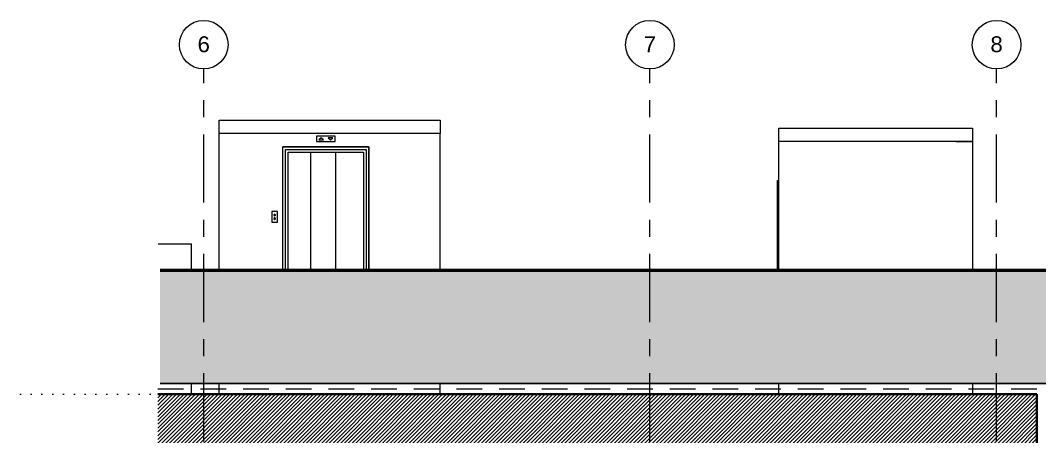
# Model space of a CAD drawing. Header units: centimetres. Extents: x -9500 to 10637, y -7231 to 13725.
# Drawn here: x 4081 to 5977, y 12951 to 13725 of the extents above; entities that cross this region are included whole.
import ezdxf

# ---------------------------------------------------------------- set-up
doc = ezdxf.new("R2010")
doc.units = ezdxf.units.CM
doc.header["$LTSCALE"] = 200
for name, pattern in [('Dot 1mm', [0.1, 0, -0.1]), ('Grid Line 1_4_', [1.11125, 0.635, -0.15875, 0.15875, -0.15875]), ('Overhead', [0.396875, 0.238125, -0.15875])]:
    doc.linetypes.add(name, pattern=pattern)
for name, color, linetype, lineweight in [('A-DETL', 90, 'Continuous', 9), ('A-DETL-GENF', 92, 'Continuous', 9), ('A-DETL-MEDM', 33, 'Continuous', 25), ('A-DETL-WIDE', 214, 'Continuous', 50), ('A-DOOR', 31, 'Continuous', 9), ('A-DOOR-FRAM', 31, 'Continuous', 9), ('A-FLOR', 192, 'Continuous', 9), ('A-FLOR-LEVL', 51, 'Continuous', 9), ('A-FLOR-OVHD', 1, 'Overhead', 9), ('A-FLOR-PATT', 8, 'Continuous', 35), ('A-WALL', 113, 'Continuous', 9), ('Q-SPCQ', 91, 'Continuous', 9), ('S-GRID', 1, 'Continuous', 9), ('S-GRID-IDEN', 1, 'Continuous', 9)]:
    doc.layers.add(name, color=color, linetype=linetype, lineweight=lineweight)
doc.styles.add('Arial_4', font='arial.ttf', dxfattribs={"height": 29.505988})

# ---------------------------------------------------------------- blocks, each defined once
blk = doc.blocks.new('Walls 1 - Walls 1-1763981-G2-1')
at = {"layer": 'A-WALL'}
for p, q in [((-2234.5, 13260), (-2234.5, 13310)), ((-2234.5, 13030), (-2234.5, 13050))]:
    blk.add_line(p, q, dxfattribs=at)
blk.add_open_spline([(-2297, 13310), (-2296.8, 13310), (-2288.1, 13310), (-2273.4, 13310), (-2256.3, 13310), (-2244, 13310), (-2236.2, 13310), (-2234.5, 13310), (-2234.5, 13310)], degree=3, knots=[2.6244475, 2.6244475, 2.6244475, 2.6244475, 2.6275139, 2.7417536, 2.8417134, 2.9416731, 3.0416329, 3.1415927, 3.1415927, 3.1415927, 3.1415927], dxfattribs=at)
blk = doc.blocks.new('20 KİŞİLİK ASANSÖR - 4 Person 320kg load-1765037-G2-1')
at = {"layer": 'Q-SPCQ'}
for p, q in [((-2002.5, 13510), (-2002.5, 13500)), ((-1967.5, 13510), (-2002.5, 13510)), ((-1993.7, 13506.7), (-1998.1, 13503.3)), ((-1998.1, 13503.3), (-1989.4, 13503.3)), ((-1989.4, 13503.3), (-1993.7, 13506.7)), ((-1971.9, 13506.7), (-1980.6, 13506.7)), ((-1980.6, 13506.7), (-1976.2, 13503.3)), ((-1976.2, 13503.3), (-1971.9, 13506.7)), ((-1967.5, 13500), (-1967.5, 13510)), ((-1905, 13490), (-2065, 13490)), ((-2065, 13260), (-2065, 13490)), ((-2060, 13260), (-2060, 13485)), ((-2060, 13485), (-1910, 13485)), ((-2002.5, 13500), (-1967.5, 13500)), ((-1910, 13485), (-1910, 13260)), ((-1905, 13260), (-1905, 13490)), ((-2055, 13260), (-2055, 13480)), ((-2055, 13480), (-1915, 13480)), ((-2013.3, 13480), (-2013.3, 13260)), ((-1966.6, 13480), (-1966.6, 13260)), ((-1915, 13480), (-1915, 13260)), ((-2085, 13370), (-2085, 13350)), ((-2075, 13370), (-2085, 13370)), ((-2075, 13350), (-2075, 13370)), ((-2085, 13350), (-2075, 13350))]:
    blk.add_line(p, q, dxfattribs=at)
for centre, start, end in [((-2080, 13363.3), 0, 180), ((-2080, 13363.3), 180, 0), ((-2080, 13356.7), 0, 180), ((-2080, 13356.7), 180, 0), ((-2080, 13363.3), 75, 165), ((-2080, 13363.3), 195, 225), ((-2080, 13356.7), 75, 165), ((-2080, 13356.7), 195, 225), ((-2080, 13363.3), 255, 315), ((-2080, 13356.7), 255, 0), ((-2080, 13363.3), 30, 60), ((-2080, 13356.7), 30, 60), ((-2080, 13363.3), 0, 15), ((-2080, 13363.3), 345, 0), ((-2080, 13356.7), 0, 15)]:
    blk.add_arc(centre, 1.5, start, end, dxfattribs=at)
blk = doc.blocks.new('M_Single-Flush2 - IUAS_A_DOOR_K6 _sac kasa- sac kanat  100x220_-1951748-G2-1')
at = {"layer": 'A-DOOR-FRAM'}
for p, q in [((-1144.5, 13260), (-1144.5, 13427.6)), ((-1144.5, 13427.6), (-1142, 13427.6))]:
    blk.add_line(p, q, dxfattribs=at)
blk = doc.blocks.new('Grid - IUAS_A_GRID_HEAD_4_5MM-1313285-G2-1')
at = {"layer": 'S-GRID-IDEN'}
blk.add_circle((-2212, 13680.2), 45.2, dxfattribs=at)

msp = doc.modelspace()

# ---------------------------------------------------------------- hatches: boundary and pattern name
at = {"layer": 'A-DETL-GENF'}
h = msp.add_hatch(dxfattribs=at)
h.set_pattern_fill('FP_14', style=0, pattern_type=2)
h.set_pattern_definition([(0, (2594.17, 12045), (63.5, 63.5), [63.5, -63.5]), (0, (2594.17, 12068.81), (63.5, 63.5), [63.5, -63.5]), (0, (2594.17, 12092.625), (63.5, 63.5), [63.5, -63.5]), (90, (2602.11, 12100.56), (-63.5, 63.5), [63.5, -63.5]), (90, (2625.92, 12100.56), (-63.5, 63.5), [63.5, -63.5]), (90, (2649.734, 12100.56), (-63.5, 63.5), [63.5, -63.5])])
h.paths.add_polyline_path([(8425.4, 12985), (8425.4, 13200), (8179.6, 13200), (8179.6, 13165), (8015.4, 13165), (8015.4, 12985)], flags=0)
h.paths.add_polyline_path([(6413.5, 13050), (6530.7, 13050), (6865.8, 13243.4), (6865.8, 13260), (4340.4, 13260), (4340.4, 13050), (5375, 13050)], flags=0)
at = {"layer": 'A-FLOR-PATT', "lineweight": 9}
h = msp.add_hatch(dxfattribs=at)
h.set_pattern_fill('FP_12', color=256, style=0, pattern_type=2)
h.set_pattern_definition([(45, (2594.172, 12045), (-3.535534, 3.535534), [])])
h.paths.add_polyline_path([(5971.6, 12930), (5971.6, 13030), (4336.5, 13030), (4336.5, 12930), (5821.6, 12930)], flags=0)

# ---------------------------------------------------------------- linework, layer by layer
at = {"layer": 'A-DETL'}
msp.add_line((4340.4, 13050), (6530.7, 13050), dxfattribs=at)
at = {"layer": 'A-DETL-MEDM'}
msp.add_line((4340.4, 13050), (6530.7, 13050), dxfattribs=at)
at = {"layer": 'A-DETL-WIDE'}
msp.add_line((6865.8, 13260), (4340.4, 13260), dxfattribs=at)
at = {"layer": 'A-FLOR'}
for p, q in [((4450.4, 13540), (4861.6, 13540)), ((4450.4, 13515), (4450.4, 13540)), ((4861.6, 13540), (4861.6, 13515)), ((5491.6, 13525), (5851.6, 13525)), ((5491.6, 13500), (5491.6, 13525)), ((5851.6, 13525), (5851.6, 13500)), ((5851.6, 13500), (5491.6, 13500))]:
    msp.add_line(p, q, dxfattribs=at)
at = {"layer": 'A-FLOR', "lineweight": 35}
for p, q in [((5971.6, 13030), (4336.5, 13030)), ((5971.6, 12930), (5971.6, 13030))]:
    msp.add_line(p, q, dxfattribs=at)
at = {"layer": 'A-FLOR-LEVL', "linetype": 'Dot 1mm'}
msp.add_line((4080.5, 13030), (8746.3, 13030), dxfattribs=at)
at = {"layer": 'A-FLOR-OVHD'}
msp.add_line((4336.5, 13040), (6533.4, 13040), dxfattribs=at)
at = {"layer": 'A-WALL'}
for p, q in [((4450.4, 13260), (4450.4, 13515)), ((4861.6, 13515), (4450.4, 13515)), ((4861.6, 13260), (4861.6, 13515)), ((5821.6, 13500), (5821.6, 13500.3)), ((5821.6, 13500.3), (5851.6, 13500.3)), ((4568.6, 13260), (4568.6, 13490)), ((4568.6, 13490), (4728.6, 13490)), ((4728.6, 13490), (4728.6, 13260)), ((5491.6, 13260), (5491.6, 13500)), ((5851.6, 13500), (5851.6, 13260)), ((4450.4, 13030), (4450.4, 13050)), ((4861.6, 13030), (4861.6, 13050)), ((5491.6, 13030), (5491.6, 13050)), ((5851.6, 13050), (5851.6, 13030))]:
    msp.add_line(p, q, dxfattribs=at)
at = {"layer": 'S-GRID', "linetype": 'Grid Line 1_4_'}
for p, q in [((4421.6, 10497.2), (4421.6, 13635)), ((5251.6, 10497.2), (5251.6, 13635)), ((5896.6, 10497.2), (5896.6, 13635))]:
    msp.add_line(p, q, dxfattribs=at)

# ---------------------------------------------------------------- block references
at = {"layer": 'A-DOOR'}
msp.add_blockref('M_Single-Flush2 - IUAS_A_DOOR_K6 _sac kasa- sac kanat  100x220_-1951748-G2-1', (6633.6, 0), dxfattribs=at)
at = {"layer": 'A-WALL'}
msp.add_blockref('Walls 1 - Walls 1-1763981-G2-1', (6633.6, 0), dxfattribs=at)
at = {"layer": 'Q-SPCQ'}
msp.add_blockref('20 KİŞİLİK ASANSÖR - 4 Person 320kg load-1765037-G2-1', (6633.6, 0), dxfattribs=at)
at = {"layer": 'S-GRID-IDEN'}
for p in [(6633.6, 0), (7463.6, 0), (8108.6, 0)]:
    msp.add_blockref('Grid - IUAS_A_GRID_HEAD_4_5MM-1313285-G2-1', p, dxfattribs=at)

# ---------------------------------------------------------------- next in the draw order: texts
at = {"layer": 'S-GRID-IDEN', "char_height": 29.506, "width": 27.36, "attachment_point": 2, "line_spacing_factor": 0.938532, "style": 'Arial_4', "bg_fill": 3, "box_fill_scale": 1.25, "bg_fill_color": 0, "bg_fill_transparency": 0}
for s, insert in [('\\fArial|b0|i0|c162|p34|;6', (4421.6, 13695.8)), ('\\fArial|b0|i0|c162|p34|;7', (5251.6, 13695.8)), ('\\fArial|b0|i0|c162|p34|;8', (5896.6, 13695.8))]:
    msp.add_mtext(s, dxfattribs=dict(at, insert=insert))

doc.saveas('drawing.dxf')
